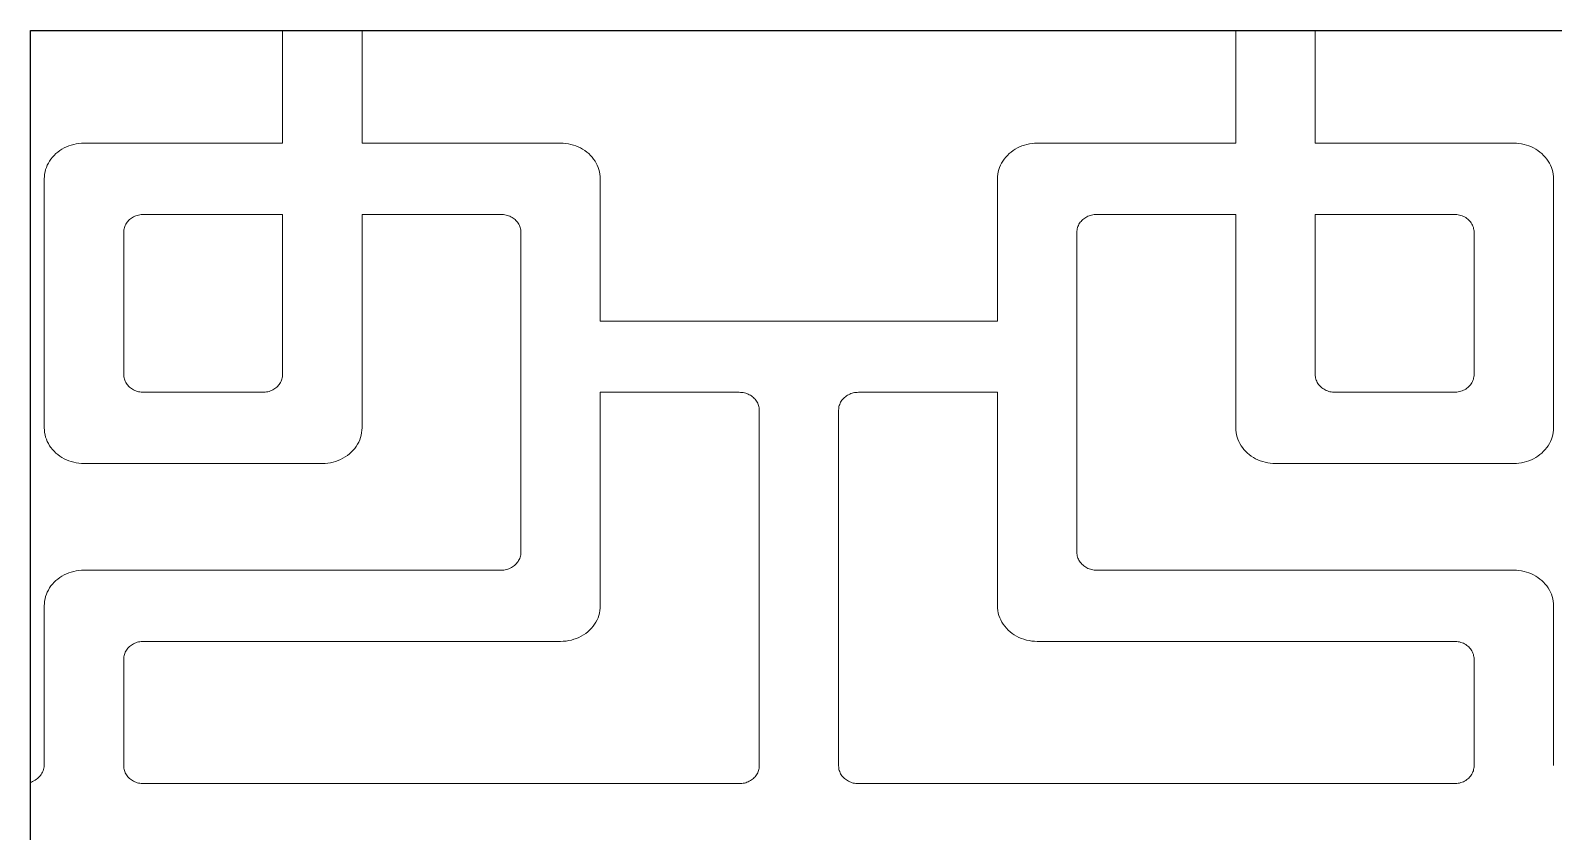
# Model space of a CAD drawing. Extents: x 1188826 to 1909461, y 608442 to 1651179.
# Drawn here: x 1690391.4 to 1690882.1, y 1034705.4 to 1034963.4 of the extents above; entities that cross this region are included whole.
import ezdxf

# ---------------------------------------------------------------- set-up
doc = ezdxf.new("R2010")
doc.units = 0
doc.header["$LTSCALE"] = 1000
doc.header["$MEASUREMENT"] = 0
doc.layers.add('煤化工粉煤灰', color=7, linetype='Continuous', lineweight=0)
doc.layers.add('立面线', color=40, linetype='Continuous')

msp = doc.modelspace()

# ---------------------------------------------------------------- linework, layer by layer
at = {"layer": '煤化工粉煤灰', "color": 34}
for p, q in [((1690472.66, 1034927.1), (1690472.66, 1034963.44)), ((1690498.25, 1034927.1), (1690498.25, 1034963.44)), ((1690779.74, 1034927.1), (1690779.74, 1034963.44)), ((1690805.34, 1034927.1), (1690805.34, 1034963.44)), ((1690399.06, 1034923.2), (1690398.53, 1034922.62)), ((1690399.63, 1034923.75), (1690399.06, 1034923.2)), ((1690400.24, 1034924.26), (1690399.63, 1034923.75)), ((1690400.89, 1034924.74), (1690400.24, 1034924.26)), ((1690401.57, 1034925.17), (1690400.89, 1034924.74)), ((1690402.28, 1034925.57), (1690401.57, 1034925.17)), ((1690403.02, 1034925.92), (1690402.28, 1034925.57)), ((1690403.78, 1034926.23), (1690403.02, 1034925.92)), ((1690404.57, 1034926.5), (1690403.78, 1034926.23)), ((1690405.37, 1034926.71), (1690404.57, 1034926.5)), ((1690406.18, 1034926.88), (1690405.37, 1034926.71)), ((1690407.01, 1034927.01), (1690406.18, 1034926.88)), ((1690407.84, 1034927.08), (1690407.01, 1034927.01)), ((1690408.68, 1034927.1), (1690407.84, 1034927.08)), ((1690472.66, 1034927.1), (1690408.68, 1034927.1)), ((1690562.22, 1034927.1), (1690498.25, 1034927.1)), ((1690563.06, 1034927.08), (1690562.22, 1034927.1)), ((1690563.89, 1034927.01), (1690563.06, 1034927.08)), ((1690564.72, 1034926.88), (1690563.89, 1034927.01)), ((1690565.54, 1034926.71), (1690564.72, 1034926.88)), ((1690566.34, 1034926.5), (1690565.54, 1034926.71)), ((1690567.12, 1034926.23), (1690566.34, 1034926.5)), ((1690567.88, 1034925.92), (1690567.12, 1034926.23)), ((1690568.62, 1034925.57), (1690567.88, 1034925.92)), ((1690569.33, 1034925.17), (1690568.62, 1034925.57)), ((1690570.01, 1034924.74), (1690569.33, 1034925.17)), ((1690570.66, 1034924.26), (1690570.01, 1034924.74)), ((1690571.27, 1034923.75), (1690570.66, 1034924.26)), ((1690571.84, 1034923.2), (1690571.27, 1034923.75)), ((1690572.38, 1034922.62), (1690571.84, 1034923.2)), ((1690706.15, 1034923.2), (1690705.62, 1034922.62)), ((1690706.72, 1034923.75), (1690706.15, 1034923.2)), ((1690707.33, 1034924.26), (1690706.72, 1034923.75)), ((1690707.98, 1034924.74), (1690707.33, 1034924.26)), ((1690708.66, 1034925.17), (1690707.98, 1034924.74)), ((1690709.37, 1034925.57), (1690708.66, 1034925.17)), ((1690710.11, 1034925.92), (1690709.37, 1034925.57)), ((1690710.87, 1034926.23), (1690710.11, 1034925.92)), ((1690711.66, 1034926.5), (1690710.87, 1034926.23)), ((1690712.46, 1034926.71), (1690711.66, 1034926.5)), ((1690713.27, 1034926.88), (1690712.46, 1034926.71)), ((1690714.1, 1034927.01), (1690713.27, 1034926.88)), ((1690714.93, 1034927.08), (1690714.1, 1034927.01)), ((1690715.77, 1034927.1), (1690714.93, 1034927.08)), ((1690779.74, 1034927.1), (1690715.77, 1034927.1)), ((1690869.31, 1034927.1), (1690805.34, 1034927.1)), ((1690870.15, 1034927.08), (1690869.31, 1034927.1)), ((1690870.98, 1034927.01), (1690870.15, 1034927.08)), ((1690871.81, 1034926.88), (1690870.98, 1034927.01)), ((1690872.62, 1034926.71), (1690871.81, 1034926.88)), ((1690873.43, 1034926.5), (1690872.62, 1034926.71)), ((1690874.21, 1034926.23), (1690873.43, 1034926.5)), ((1690874.97, 1034925.92), (1690874.21, 1034926.23)), ((1690875.71, 1034925.57), (1690874.97, 1034925.92)), ((1690876.42, 1034925.17), (1690875.71, 1034925.57)), ((1690877.1, 1034924.74), (1690876.42, 1034925.17)), ((1690877.75, 1034924.26), (1690877.1, 1034924.74)), ((1690878.36, 1034923.75), (1690877.75, 1034924.26)), ((1690878.93, 1034923.2), (1690878.36, 1034923.75)), ((1690879.46, 1034922.62), (1690878.93, 1034923.2)), ((1690396.13, 1034917.88), (1690395.99, 1034917.14)), ((1690396.32, 1034918.61), (1690396.13, 1034917.88)), ((1690396.56, 1034919.33), (1690396.32, 1034918.61)), ((1690396.86, 1034920.03), (1690396.56, 1034919.33)), ((1690397.2, 1034920.71), (1690396.86, 1034920.03)), ((1690397.6, 1034921.37), (1690397.2, 1034920.71)), ((1690398.04, 1034922.01), (1690397.6, 1034921.37)), ((1690398.53, 1034922.62), (1690398.04, 1034922.01)), ((1690572.86, 1034922.01), (1690572.38, 1034922.62)), ((1690573.31, 1034921.37), (1690572.86, 1034922.01)), ((1690573.7, 1034920.71), (1690573.31, 1034921.37)), ((1690574.05, 1034920.03), (1690573.7, 1034920.71)), ((1690574.34, 1034919.33), (1690574.05, 1034920.03)), ((1690574.58, 1034918.61), (1690574.34, 1034919.33)), ((1690574.77, 1034917.88), (1690574.58, 1034918.61)), ((1690574.91, 1034917.14), (1690574.77, 1034917.88)), ((1690703.22, 1034917.88), (1690703.08, 1034917.14)), ((1690703.41, 1034918.61), (1690703.22, 1034917.88)), ((1690703.65, 1034919.33), (1690703.41, 1034918.61)), ((1690703.95, 1034920.03), (1690703.65, 1034919.33)), ((1690704.29, 1034920.71), (1690703.95, 1034920.03)), ((1690704.69, 1034921.37), (1690704.29, 1034920.71)), ((1690705.13, 1034922.01), (1690704.69, 1034921.37)), ((1690705.62, 1034922.62), (1690705.13, 1034922.01)), ((1690879.95, 1034922.01), (1690879.46, 1034922.62)), ((1690880.39, 1034921.37), (1690879.95, 1034922.01)), ((1690880.79, 1034920.71), (1690880.39, 1034921.37)), ((1690881.13, 1034920.03), (1690880.79, 1034920.71)), ((1690881.43, 1034919.33), (1690881.13, 1034920.03)), ((1690881.67, 1034918.61), (1690881.43, 1034919.33)), ((1690881.86, 1034917.88), (1690881.67, 1034918.61)), ((1690882, 1034917.14), (1690881.86, 1034917.88)), ((1690395.91, 1034916.39), (1690395.88, 1034915.64)), ((1690395.88, 1034915.64), (1690395.88, 1034835.4)), ((1690395.99, 1034917.14), (1690395.91, 1034916.39)), ((1690574.99, 1034916.39), (1690574.91, 1034917.14)), ((1690575.02, 1034915.64), (1690574.99, 1034916.39)), ((1690575.02, 1034869.79), (1690575.02, 1034915.64)), ((1690703, 1034916.39), (1690702.97, 1034915.64)), ((1690702.97, 1034915.64), (1690702.97, 1034869.79)), ((1690703.08, 1034917.14), (1690703, 1034916.39)), ((1690882.08, 1034916.39), (1690882, 1034917.14)), ((1690882.11, 1034915.64), (1690882.08, 1034916.39)), ((1690882.11, 1034835.4), (1690882.11, 1034915.64)), ((1690424.32, 1034903.21), (1690423.98, 1034902.99)), ((1690424.67, 1034903.41), (1690424.32, 1034903.21)), ((1690425.04, 1034903.59), (1690424.67, 1034903.41)), ((1690425.42, 1034903.74), (1690425.04, 1034903.59)), ((1690425.82, 1034903.87), (1690425.42, 1034903.74)), ((1690426.22, 1034903.98), (1690425.82, 1034903.87)), ((1690426.62, 1034904.07), (1690426.22, 1034903.98)), ((1690427.04, 1034904.13), (1690426.62, 1034904.07)), ((1690427.45, 1034904.17), (1690427.04, 1034904.13)), ((1690427.87, 1034904.18), (1690427.45, 1034904.17)), ((1690472.66, 1034904.18), (1690427.87, 1034904.18)), ((1690472.66, 1034852.6), (1690472.66, 1034904.18)), ((1690498.25, 1034904.18), (1690543.03, 1034904.18)), ((1690498.25, 1034835.4), (1690498.25, 1034904.18)), ((1690543.03, 1034904.18), (1690543.45, 1034904.17)), ((1690543.45, 1034904.17), (1690543.87, 1034904.13)), ((1690543.87, 1034904.13), (1690544.28, 1034904.07)), ((1690544.28, 1034904.07), (1690544.69, 1034903.98)), ((1690544.69, 1034903.98), (1690545.09, 1034903.87)), ((1690545.09, 1034903.87), (1690545.48, 1034903.74)), ((1690545.48, 1034903.74), (1690545.86, 1034903.59)), ((1690545.86, 1034903.59), (1690546.23, 1034903.41)), ((1690546.23, 1034903.41), (1690546.59, 1034903.21)), ((1690546.59, 1034903.21), (1690546.93, 1034902.99)), ((1690731.07, 1034902.99), (1690731.41, 1034903.21)), ((1690731.41, 1034903.21), (1690731.76, 1034903.41)), ((1690731.76, 1034903.41), (1690732.13, 1034903.59)), ((1690732.13, 1034903.59), (1690732.51, 1034903.74)), ((1690732.51, 1034903.74), (1690732.9, 1034903.87)), ((1690732.9, 1034903.87), (1690733.31, 1034903.98)), ((1690733.31, 1034903.98), (1690733.71, 1034904.07)), ((1690733.71, 1034904.07), (1690734.13, 1034904.13)), ((1690734.13, 1034904.13), (1690734.54, 1034904.17)), ((1690734.54, 1034904.17), (1690734.96, 1034904.18)), ((1690734.96, 1034904.18), (1690779.74, 1034904.18)), ((1690779.74, 1034904.18), (1690779.74, 1034835.4)), ((1690805.34, 1034904.18), (1690850.12, 1034904.18)), ((1690805.34, 1034852.6), (1690805.34, 1034904.18)), ((1690850.12, 1034904.18), (1690850.56, 1034904.17)), ((1690850.56, 1034904.17), (1690850.99, 1034904.13)), ((1690850.99, 1034904.13), (1690851.42, 1034904.06)), ((1690851.42, 1034904.06), (1690851.85, 1034903.97)), ((1690851.85, 1034903.97), (1690852.26, 1034903.85)), ((1690852.26, 1034903.85), (1690852.67, 1034903.7)), ((1690852.67, 1034903.7), (1690853.06, 1034903.54)), ((1690853.06, 1034903.54), (1690853.44, 1034903.34)), ((1690853.44, 1034903.34), (1690853.81, 1034903.13)), ((1690853.81, 1034903.13), (1690854.16, 1034902.89)), ((1690421.49, 1034898.82), (1690421.48, 1034898.45)), ((1690421.48, 1034898.45), (1690421.48, 1034852.6)), ((1690421.53, 1034899.2), (1690421.49, 1034898.82)), ((1690421.6, 1034899.57), (1690421.53, 1034899.2)), ((1690421.69, 1034899.93), (1690421.6, 1034899.57)), ((1690421.81, 1034900.29), (1690421.69, 1034899.93)), ((1690421.96, 1034900.64), (1690421.81, 1034900.29)), ((1690422.14, 1034900.98), (1690421.96, 1034900.64)), ((1690422.33, 1034901.31), (1690422.14, 1034900.98)), ((1690422.55, 1034901.63), (1690422.33, 1034901.31)), ((1690422.8, 1034901.94), (1690422.55, 1034901.63)), ((1690423.06, 1034902.23), (1690422.8, 1034901.94)), ((1690423.35, 1034902.5), (1690423.06, 1034902.23)), ((1690423.65, 1034902.76), (1690423.35, 1034902.5)), ((1690423.98, 1034902.99), (1690423.65, 1034902.76)), ((1690546.93, 1034902.99), (1690547.25, 1034902.76)), ((1690547.25, 1034902.76), (1690547.56, 1034902.5)), ((1690547.56, 1034902.5), (1690547.84, 1034902.23)), ((1690547.84, 1034902.23), (1690548.11, 1034901.94)), ((1690548.11, 1034901.94), (1690548.35, 1034901.63)), ((1690548.35, 1034901.63), (1690548.57, 1034901.31)), ((1690548.57, 1034901.31), (1690548.77, 1034900.98)), ((1690548.77, 1034900.98), (1690548.94, 1034900.64)), ((1690548.94, 1034900.64), (1690549.09, 1034900.29)), ((1690549.09, 1034900.29), (1690549.21, 1034899.93)), ((1690549.21, 1034899.93), (1690549.31, 1034899.57)), ((1690549.31, 1034899.57), (1690549.37, 1034899.2)), ((1690549.37, 1034899.2), (1690549.42, 1034898.82)), ((1690549.42, 1034898.82), (1690549.43, 1034898.45)), ((1690549.43, 1034898.45), (1690549.43, 1034795.29)), ((1690728.56, 1034898.45), (1690728.58, 1034898.82)), ((1690728.56, 1034795.29), (1690728.56, 1034898.45)), ((1690728.58, 1034898.82), (1690728.62, 1034899.2)), ((1690728.62, 1034899.2), (1690728.69, 1034899.57)), ((1690728.69, 1034899.57), (1690728.78, 1034899.93)), ((1690728.78, 1034899.93), (1690728.9, 1034900.29)), ((1690728.9, 1034900.29), (1690729.05, 1034900.64)), ((1690729.05, 1034900.64), (1690729.22, 1034900.98)), ((1690729.22, 1034900.98), (1690729.42, 1034901.31)), ((1690729.42, 1034901.31), (1690729.64, 1034901.63)), ((1690729.64, 1034901.63), (1690729.89, 1034901.94)), ((1690729.89, 1034901.94), (1690730.15, 1034902.23)), ((1690730.15, 1034902.23), (1690730.44, 1034902.5)), ((1690730.44, 1034902.5), (1690730.74, 1034902.76)), ((1690730.74, 1034902.76), (1690731.07, 1034902.99)), ((1690854.16, 1034902.89), (1690854.49, 1034902.64)), ((1690854.49, 1034902.64), (1690854.8, 1034902.36)), ((1690854.8, 1034902.36), (1690855.08, 1034902.06)), ((1690855.08, 1034902.06), (1690855.35, 1034901.75)), ((1690855.35, 1034901.75), (1690855.59, 1034901.43)), ((1690855.59, 1034901.43), (1690855.8, 1034901.08)), ((1690855.8, 1034901.08), (1690855.99, 1034900.73)), ((1690855.99, 1034900.73), (1690856.15, 1034900.37)), ((1690856.15, 1034900.37), (1690856.28, 1034899.99)), ((1690856.28, 1034899.99), (1690856.38, 1034899.61)), ((1690856.38, 1034899.61), (1690856.46, 1034899.23)), ((1690856.46, 1034899.23), (1690856.5, 1034898.84)), ((1690856.5, 1034898.84), (1690856.52, 1034898.45)), ((1690856.52, 1034898.45), (1690856.52, 1034852.6)), ((1690575.02, 1034869.79), (1690702.97, 1034869.79)), ((1690421.48, 1034852.6), (1690421.49, 1034852.22)), ((1690421.49, 1034852.22), (1690421.53, 1034851.85)), ((1690421.53, 1034851.85), (1690421.6, 1034851.48)), ((1690421.6, 1034851.48), (1690421.69, 1034851.11)), ((1690421.69, 1034851.11), (1690421.81, 1034850.76)), ((1690421.81, 1034850.76), (1690421.96, 1034850.4)), ((1690421.96, 1034850.4), (1690422.14, 1034850.06)), ((1690422.14, 1034850.06), (1690422.33, 1034849.73)), ((1690422.33, 1034849.73), (1690422.55, 1034849.41)), ((1690422.55, 1034849.41), (1690422.8, 1034849.11)), ((1690471.33, 1034849.11), (1690471.58, 1034849.41)), ((1690471.58, 1034849.41), (1690471.8, 1034849.73)), ((1690471.8, 1034849.73), (1690472, 1034850.06)), ((1690472, 1034850.06), (1690472.17, 1034850.4)), ((1690472.17, 1034850.4), (1690472.32, 1034850.76)), ((1690472.32, 1034850.76), (1690472.44, 1034851.11)), ((1690472.44, 1034851.11), (1690472.53, 1034851.48)), ((1690472.53, 1034851.48), (1690472.6, 1034851.85)), ((1690472.6, 1034851.85), (1690472.64, 1034852.22)), ((1690472.64, 1034852.22), (1690472.66, 1034852.6)), ((1690805.35, 1034852.22), (1690805.34, 1034852.6)), ((1690805.39, 1034851.85), (1690805.35, 1034852.22)), ((1690805.46, 1034851.48), (1690805.39, 1034851.85)), ((1690805.55, 1034851.11), (1690805.46, 1034851.48)), ((1690805.68, 1034850.76), (1690805.55, 1034851.11)), ((1690805.82, 1034850.4), (1690805.68, 1034850.76)), ((1690806, 1034850.06), (1690805.82, 1034850.4)), ((1690806.19, 1034849.73), (1690806, 1034850.06)), ((1690806.41, 1034849.41), (1690806.19, 1034849.73)), ((1690806.66, 1034849.11), (1690806.41, 1034849.41)), ((1690855.35, 1034849.29), (1690855.08, 1034848.98)), ((1690855.59, 1034849.62), (1690855.35, 1034849.29)), ((1690855.8, 1034849.96), (1690855.59, 1034849.62)), ((1690855.99, 1034850.31), (1690855.8, 1034849.96)), ((1690856.15, 1034850.68), (1690855.99, 1034850.31)), ((1690856.28, 1034851.05), (1690856.15, 1034850.68)), ((1690856.38, 1034851.43), (1690856.28, 1034851.05)), ((1690856.46, 1034851.82), (1690856.38, 1034851.43)), ((1690856.5, 1034852.21), (1690856.46, 1034851.82)), ((1690856.52, 1034852.6), (1690856.5, 1034852.21)), ((1690422.8, 1034849.11), (1690423.06, 1034848.82)), ((1690423.06, 1034848.82), (1690423.35, 1034848.55)), ((1690423.35, 1034848.55), (1690423.65, 1034848.29)), ((1690423.65, 1034848.29), (1690423.98, 1034848.05)), ((1690423.98, 1034848.05), (1690424.32, 1034847.83)), ((1690424.32, 1034847.83), (1690424.67, 1034847.63)), ((1690424.67, 1034847.63), (1690425.04, 1034847.46)), ((1690425.04, 1034847.46), (1690425.42, 1034847.3)), ((1690425.42, 1034847.3), (1690425.82, 1034847.17)), ((1690425.82, 1034847.17), (1690426.22, 1034847.06)), ((1690426.22, 1034847.06), (1690426.62, 1034846.98)), ((1690426.62, 1034846.98), (1690427.04, 1034846.92)), ((1690427.04, 1034846.92), (1690427.45, 1034846.88)), ((1690427.45, 1034846.88), (1690427.87, 1034846.87)), ((1690427.87, 1034846.87), (1690466.26, 1034846.87)), ((1690466.26, 1034846.87), (1690466.68, 1034846.88)), ((1690466.68, 1034846.88), (1690467.09, 1034846.92)), ((1690467.09, 1034846.92), (1690467.51, 1034846.98)), ((1690467.51, 1034846.98), (1690467.91, 1034847.06)), ((1690467.91, 1034847.06), (1690468.32, 1034847.17)), ((1690468.32, 1034847.17), (1690468.71, 1034847.3)), ((1690468.71, 1034847.3), (1690469.09, 1034847.46)), ((1690469.09, 1034847.46), (1690469.46, 1034847.63)), ((1690469.46, 1034847.63), (1690469.81, 1034847.83)), ((1690469.81, 1034847.83), (1690470.15, 1034848.05)), ((1690470.15, 1034848.05), (1690470.48, 1034848.29)), ((1690470.48, 1034848.29), (1690470.78, 1034848.55)), ((1690470.78, 1034848.55), (1690471.07, 1034848.82)), ((1690471.07, 1034848.82), (1690471.33, 1034849.11)), ((1690575.02, 1034846.87), (1690619.8, 1034846.87)), ((1690575.02, 1034778.09), (1690575.02, 1034846.87)), ((1690619.8, 1034846.87), (1690620.22, 1034846.85)), ((1690620.22, 1034846.85), (1690620.64, 1034846.82)), ((1690620.64, 1034846.82), (1690621.05, 1034846.76)), ((1690621.05, 1034846.76), (1690621.46, 1034846.67)), ((1690621.46, 1034846.67), (1690621.86, 1034846.56)), ((1690621.86, 1034846.56), (1690622.25, 1034846.43)), ((1690622.25, 1034846.43), (1690622.63, 1034846.28)), ((1690622.63, 1034846.28), (1690623, 1034846.1)), ((1690623, 1034846.1), (1690623.36, 1034845.9)), ((1690623.36, 1034845.9), (1690623.7, 1034845.68)), ((1690623.7, 1034845.68), (1690624.02, 1034845.44)), ((1690624.02, 1034845.44), (1690624.33, 1034845.19)), ((1690624.33, 1034845.19), (1690624.61, 1034844.91)), ((1690624.61, 1034844.91), (1690624.88, 1034844.62)), ((1690624.88, 1034844.62), (1690625.12, 1034844.32)), ((1690625.12, 1034844.32), (1690625.34, 1034844)), ((1690652.65, 1034844), (1690652.87, 1034844.32)), ((1690652.87, 1034844.32), (1690653.11, 1034844.62)), ((1690653.11, 1034844.62), (1690653.38, 1034844.91)), ((1690653.38, 1034844.91), (1690653.67, 1034845.19)), ((1690653.67, 1034845.19), (1690653.97, 1034845.44)), ((1690653.97, 1034845.44), (1690654.29, 1034845.68)), ((1690654.29, 1034845.68), (1690654.63, 1034845.9)), ((1690654.63, 1034845.9), (1690654.99, 1034846.1)), ((1690654.99, 1034846.1), (1690655.36, 1034846.28)), ((1690655.36, 1034846.28), (1690655.74, 1034846.43)), ((1690655.74, 1034846.43), (1690656.13, 1034846.56)), ((1690656.13, 1034846.56), (1690656.53, 1034846.67)), ((1690656.53, 1034846.67), (1690656.94, 1034846.76)), ((1690656.94, 1034846.76), (1690657.35, 1034846.82)), ((1690657.35, 1034846.82), (1690657.77, 1034846.85)), ((1690657.77, 1034846.85), (1690658.19, 1034846.87)), ((1690658.19, 1034846.87), (1690702.97, 1034846.87)), ((1690702.97, 1034846.87), (1690702.97, 1034778.09)), ((1690806.92, 1034848.82), (1690806.66, 1034849.11)), ((1690807.21, 1034848.55), (1690806.92, 1034848.82)), ((1690807.52, 1034848.29), (1690807.21, 1034848.55)), ((1690807.84, 1034848.05), (1690807.52, 1034848.29)), ((1690808.18, 1034847.83), (1690807.84, 1034848.05)), ((1690808.53, 1034847.63), (1690808.18, 1034847.83)), ((1690808.9, 1034847.46), (1690808.53, 1034847.63)), ((1690809.29, 1034847.3), (1690808.9, 1034847.46)), ((1690809.68, 1034847.17), (1690809.29, 1034847.3)), ((1690810.08, 1034847.06), (1690809.68, 1034847.17)), ((1690810.49, 1034846.98), (1690810.08, 1034847.06)), ((1690810.9, 1034846.92), (1690810.49, 1034846.98)), ((1690811.31, 1034846.88), (1690810.9, 1034846.92)), ((1690811.73, 1034846.87), (1690811.31, 1034846.88)), ((1690850.12, 1034846.87), (1690811.73, 1034846.87)), ((1690850.56, 1034846.88), (1690850.12, 1034846.87)), ((1690850.99, 1034846.92), (1690850.56, 1034846.88)), ((1690851.42, 1034846.99), (1690850.99, 1034846.92)), ((1690851.85, 1034847.08), (1690851.42, 1034846.99)), ((1690852.26, 1034847.2), (1690851.85, 1034847.08)), ((1690852.67, 1034847.34), (1690852.26, 1034847.2)), ((1690853.06, 1034847.51), (1690852.67, 1034847.34)), ((1690853.44, 1034847.7), (1690853.06, 1034847.51)), ((1690853.81, 1034847.92), (1690853.44, 1034847.7)), ((1690854.16, 1034848.15), (1690853.81, 1034847.92)), ((1690854.49, 1034848.41), (1690854.16, 1034848.15)), ((1690854.8, 1034848.69), (1690854.49, 1034848.41)), ((1690855.08, 1034848.98), (1690854.8, 1034848.69)), ((1690625.34, 1034844), (1690625.54, 1034843.67)), ((1690625.54, 1034843.67), (1690625.71, 1034843.33)), ((1690625.71, 1034843.33), (1690625.86, 1034842.98)), ((1690625.86, 1034842.98), (1690625.98, 1034842.62)), ((1690625.98, 1034842.62), (1690626.08, 1034842.25)), ((1690626.08, 1034842.25), (1690626.15, 1034841.88)), ((1690626.15, 1034841.88), (1690626.19, 1034841.51)), ((1690626.19, 1034841.51), (1690626.2, 1034841.14)), ((1690626.2, 1034841.14), (1690626.2, 1034726.51)), ((1690651.79, 1034841.14), (1690651.81, 1034841.51)), ((1690651.79, 1034726.51), (1690651.79, 1034841.14)), ((1690651.81, 1034841.51), (1690651.85, 1034841.88)), ((1690651.85, 1034841.88), (1690651.91, 1034842.25)), ((1690651.91, 1034842.25), (1690652.01, 1034842.62)), ((1690652.01, 1034842.62), (1690652.13, 1034842.98)), ((1690652.13, 1034842.98), (1690652.28, 1034843.33)), ((1690652.28, 1034843.33), (1690652.45, 1034843.67)), ((1690652.45, 1034843.67), (1690652.65, 1034844)), ((1690395.88, 1034835.4), (1690395.91, 1034834.65)), ((1690395.91, 1034834.65), (1690395.99, 1034833.91)), ((1690498.13, 1034833.84), (1690498.22, 1034834.62)), ((1690498.22, 1034834.62), (1690498.25, 1034835.4)), ((1690779.74, 1034835.4), (1690779.77, 1034834.65)), ((1690779.77, 1034834.65), (1690779.85, 1034833.91)), ((1690882, 1034833.91), (1690882.08, 1034834.65)), ((1690882.08, 1034834.65), (1690882.11, 1034835.4)), ((1690395.99, 1034833.91), (1690396.13, 1034833.17)), ((1690396.13, 1034833.17), (1690396.32, 1034832.44)), ((1690396.32, 1034832.44), (1690396.56, 1034831.72)), ((1690396.56, 1034831.72), (1690396.86, 1034831.02)), ((1690396.86, 1034831.02), (1690397.2, 1034830.33)), ((1690397.2, 1034830.33), (1690397.6, 1034829.67)), ((1690397.6, 1034829.67), (1690398.04, 1034829.04)), ((1690496.38, 1034829.45), (1690496.81, 1034830.13)), ((1690496.81, 1034830.13), (1690497.19, 1034830.84)), ((1690497.19, 1034830.84), (1690497.51, 1034831.57)), ((1690497.51, 1034831.57), (1690497.77, 1034832.31)), ((1690497.77, 1034832.31), (1690497.98, 1034833.07)), ((1690497.98, 1034833.07), (1690498.13, 1034833.84)), ((1690779.85, 1034833.91), (1690779.99, 1034833.17)), ((1690779.99, 1034833.17), (1690780.18, 1034832.44)), ((1690780.18, 1034832.44), (1690780.42, 1034831.72)), ((1690780.42, 1034831.72), (1690780.72, 1034831.02)), ((1690780.72, 1034831.02), (1690781.06, 1034830.33)), ((1690781.06, 1034830.33), (1690781.46, 1034829.67)), ((1690781.46, 1034829.67), (1690781.9, 1034829.04)), ((1690879.95, 1034829.04), (1690880.39, 1034829.67)), ((1690880.39, 1034829.67), (1690880.79, 1034830.33)), ((1690880.79, 1034830.33), (1690881.13, 1034831.02)), ((1690881.13, 1034831.02), (1690881.43, 1034831.72)), ((1690881.43, 1034831.72), (1690881.67, 1034832.44)), ((1690881.67, 1034832.44), (1690881.86, 1034833.17)), ((1690881.86, 1034833.17), (1690882, 1034833.91)), ((1690398.04, 1034829.04), (1690398.53, 1034828.43)), ((1690398.53, 1034828.43), (1690399.06, 1034827.85)), ((1690399.06, 1034827.85), (1690399.63, 1034827.3)), ((1690399.63, 1034827.3), (1690400.24, 1034826.79)), ((1690400.24, 1034826.79), (1690400.89, 1034826.31)), ((1690400.89, 1034826.31), (1690401.57, 1034825.87)), ((1690401.57, 1034825.87), (1690402.28, 1034825.48)), ((1690402.28, 1034825.48), (1690403.02, 1034825.12)), ((1690403.02, 1034825.12), (1690403.78, 1034824.81)), ((1690403.78, 1034824.81), (1690404.57, 1034824.55)), ((1690488.9, 1034824.37), (1690489.74, 1034824.6)), ((1690489.74, 1034824.6), (1690490.55, 1034824.89)), ((1690490.55, 1034824.89), (1690491.34, 1034825.23)), ((1690491.34, 1034825.23), (1690492.1, 1034825.61)), ((1690492.1, 1034825.61), (1690492.83, 1034826.04)), ((1690492.83, 1034826.04), (1690493.53, 1034826.51)), ((1690493.53, 1034826.51), (1690494.19, 1034827.03)), ((1690494.19, 1034827.03), (1690494.8, 1034827.58)), ((1690494.8, 1034827.58), (1690495.38, 1034828.17)), ((1690495.38, 1034828.17), (1690495.91, 1034828.79)), ((1690495.91, 1034828.79), (1690496.38, 1034829.45)), ((1690781.9, 1034829.04), (1690782.39, 1034828.43)), ((1690782.39, 1034828.43), (1690782.92, 1034827.85)), ((1690782.92, 1034827.85), (1690783.49, 1034827.3)), ((1690783.49, 1034827.3), (1690784.1, 1034826.79)), ((1690784.1, 1034826.79), (1690784.75, 1034826.31)), ((1690784.75, 1034826.31), (1690785.43, 1034825.87)), ((1690785.43, 1034825.87), (1690786.14, 1034825.48)), ((1690786.14, 1034825.48), (1690786.88, 1034825.12)), ((1690786.88, 1034825.12), (1690787.64, 1034824.81)), ((1690787.64, 1034824.81), (1690788.43, 1034824.55)), ((1690873.43, 1034824.55), (1690874.21, 1034824.81)), ((1690874.21, 1034824.81), (1690874.97, 1034825.12)), ((1690874.97, 1034825.12), (1690875.71, 1034825.48)), ((1690875.71, 1034825.48), (1690876.42, 1034825.87)), ((1690876.42, 1034825.87), (1690877.1, 1034826.31)), ((1690877.1, 1034826.31), (1690877.75, 1034826.79)), ((1690877.75, 1034826.79), (1690878.36, 1034827.3)), ((1690878.36, 1034827.3), (1690878.93, 1034827.85)), ((1690878.93, 1034827.85), (1690879.46, 1034828.43)), ((1690879.46, 1034828.43), (1690879.95, 1034829.04)), ((1690404.57, 1034824.55), (1690405.37, 1034824.33)), ((1690405.37, 1034824.33), (1690406.18, 1034824.16)), ((1690406.18, 1034824.16), (1690407.01, 1034824.04)), ((1690407.01, 1034824.04), (1690407.84, 1034823.97)), ((1690407.84, 1034823.97), (1690408.68, 1034823.94)), ((1690408.68, 1034823.94), (1690485.45, 1034823.94)), ((1690485.45, 1034823.94), (1690486.33, 1034823.97)), ((1690486.33, 1034823.97), (1690487.19, 1034824.05)), ((1690487.19, 1034824.05), (1690488.06, 1034824.18)), ((1690488.06, 1034824.18), (1690488.9, 1034824.37)), ((1690788.43, 1034824.55), (1690789.23, 1034824.33)), ((1690789.23, 1034824.33), (1690790.04, 1034824.16)), ((1690790.04, 1034824.16), (1690790.87, 1034824.04)), ((1690790.87, 1034824.04), (1690791.7, 1034823.97)), ((1690791.7, 1034823.97), (1690792.54, 1034823.94)), ((1690792.54, 1034823.94), (1690869.31, 1034823.94)), ((1690869.31, 1034823.94), (1690870.15, 1034823.97)), ((1690870.15, 1034823.97), (1690870.98, 1034824.04)), ((1690870.98, 1034824.04), (1690871.81, 1034824.16)), ((1690871.81, 1034824.16), (1690872.62, 1034824.33)), ((1690872.62, 1034824.33), (1690873.43, 1034824.55)), ((1690549.43, 1034795.29), (1690549.41, 1034794.89)), ((1690728.58, 1034794.91), (1690728.56, 1034795.29)), ((1690546.36, 1034790.39), (1690545.97, 1034790.2)), ((1690546.72, 1034790.6), (1690546.36, 1034790.39)), ((1690547.07, 1034790.84), (1690546.72, 1034790.6)), ((1690547.4, 1034791.1), (1690547.07, 1034790.84)), ((1690547.71, 1034791.37), (1690547.4, 1034791.1)), ((1690547.99, 1034791.67), (1690547.71, 1034791.37)), ((1690548.26, 1034791.98), (1690547.99, 1034791.67)), ((1690548.5, 1034792.31), (1690548.26, 1034791.98)), ((1690548.71, 1034792.65), (1690548.5, 1034792.31)), ((1690548.9, 1034793), (1690548.71, 1034792.65)), ((1690549.06, 1034793.37), (1690548.9, 1034793)), ((1690549.19, 1034793.74), (1690549.06, 1034793.37)), ((1690549.3, 1034794.12), (1690549.19, 1034793.74)), ((1690549.37, 1034794.51), (1690549.3, 1034794.12)), ((1690549.41, 1034794.89), (1690549.37, 1034794.51)), ((1690728.62, 1034794.54), (1690728.58, 1034794.91)), ((1690728.69, 1034794.17), (1690728.62, 1034794.54)), ((1690728.78, 1034793.8), (1690728.69, 1034794.17)), ((1690728.9, 1034793.44), (1690728.78, 1034793.8)), ((1690729.05, 1034793.09), (1690728.9, 1034793.44)), ((1690729.22, 1034792.75), (1690729.05, 1034793.09)), ((1690729.42, 1034792.42), (1690729.22, 1034792.75)), ((1690729.64, 1034792.1), (1690729.42, 1034792.42)), ((1690729.89, 1034791.8), (1690729.64, 1034792.1)), ((1690730.15, 1034791.51), (1690729.89, 1034791.8)), ((1690730.44, 1034791.23), (1690730.15, 1034791.51)), ((1690730.74, 1034790.98), (1690730.44, 1034791.23)), ((1690731.07, 1034790.74), (1690730.74, 1034790.98)), ((1690731.41, 1034790.52), (1690731.07, 1034790.74)), ((1690731.76, 1034790.32), (1690731.41, 1034790.52)), ((1690732.13, 1034790.15), (1690731.76, 1034790.32)), ((1690399.06, 1034785.65), (1690398.53, 1034785.07)), ((1690399.63, 1034786.2), (1690399.06, 1034785.65)), ((1690400.24, 1034786.71), (1690399.63, 1034786.2)), ((1690400.89, 1034787.19), (1690400.24, 1034786.71)), ((1690401.57, 1034787.62), (1690400.89, 1034787.19)), ((1690402.28, 1034788.02), (1690401.57, 1034787.62)), ((1690403.02, 1034788.37), (1690402.28, 1034788.02)), ((1690403.78, 1034788.68), (1690403.02, 1034788.37)), ((1690404.57, 1034788.95), (1690403.78, 1034788.68)), ((1690405.37, 1034789.16), (1690404.57, 1034788.95)), ((1690406.18, 1034789.33), (1690405.37, 1034789.16)), ((1690407.01, 1034789.46), (1690406.18, 1034789.33)), ((1690407.84, 1034789.53), (1690407.01, 1034789.46)), ((1690408.68, 1034789.55), (1690407.84, 1034789.53)), ((1690543.03, 1034789.55), (1690408.68, 1034789.55)), ((1690543.47, 1034789.57), (1690543.03, 1034789.55)), ((1690543.9, 1034789.61), (1690543.47, 1034789.57)), ((1690544.33, 1034789.67), (1690543.9, 1034789.61)), ((1690544.76, 1034789.77), (1690544.33, 1034789.67)), ((1690545.17, 1034789.89), (1690544.76, 1034789.77)), ((1690545.58, 1034790.03), (1690545.17, 1034789.89)), ((1690545.97, 1034790.2), (1690545.58, 1034790.03)), ((1690732.51, 1034789.99), (1690732.13, 1034790.15)), ((1690732.9, 1034789.86), (1690732.51, 1034789.99)), ((1690733.31, 1034789.75), (1690732.9, 1034789.86)), ((1690733.71, 1034789.66), (1690733.31, 1034789.75)), ((1690734.13, 1034789.6), (1690733.71, 1034789.66)), ((1690734.54, 1034789.57), (1690734.13, 1034789.6)), ((1690734.96, 1034789.55), (1690734.54, 1034789.57)), ((1690869.31, 1034789.55), (1690734.96, 1034789.55)), ((1690870.15, 1034789.53), (1690869.31, 1034789.55)), ((1690870.98, 1034789.46), (1690870.15, 1034789.53)), ((1690871.81, 1034789.33), (1690870.98, 1034789.46)), ((1690872.62, 1034789.16), (1690871.81, 1034789.33)), ((1690873.43, 1034788.95), (1690872.62, 1034789.16)), ((1690874.21, 1034788.68), (1690873.43, 1034788.95)), ((1690874.97, 1034788.37), (1690874.21, 1034788.68)), ((1690875.71, 1034788.02), (1690874.97, 1034788.37)), ((1690876.42, 1034787.62), (1690875.71, 1034788.02)), ((1690877.1, 1034787.19), (1690876.42, 1034787.62)), ((1690877.75, 1034786.71), (1690877.1, 1034787.19)), ((1690878.36, 1034786.2), (1690877.75, 1034786.71)), ((1690878.93, 1034785.65), (1690878.36, 1034786.2)), ((1690879.46, 1034785.07), (1690878.93, 1034785.65)), ((1690396.32, 1034781.06), (1690396.13, 1034780.33)), ((1690396.56, 1034781.78), (1690396.32, 1034781.06)), ((1690396.86, 1034782.48), (1690396.56, 1034781.78)), ((1690397.2, 1034783.16), (1690396.86, 1034782.48)), ((1690397.6, 1034783.82), (1690397.2, 1034783.16)), ((1690398.04, 1034784.46), (1690397.6, 1034783.82)), ((1690398.53, 1034785.07), (1690398.04, 1034784.46)), ((1690879.95, 1034784.46), (1690879.46, 1034785.07)), ((1690880.39, 1034783.82), (1690879.95, 1034784.46)), ((1690880.79, 1034783.16), (1690880.39, 1034783.82)), ((1690881.13, 1034782.48), (1690880.79, 1034783.16)), ((1690881.43, 1034781.78), (1690881.13, 1034782.48)), ((1690881.67, 1034781.06), (1690881.43, 1034781.78)), ((1690881.86, 1034780.33), (1690881.67, 1034781.06)), ((1690395.91, 1034778.84), (1690395.88, 1034778.09)), ((1690395.88, 1034778.09), (1690395.88, 1034727)), ((1690395.99, 1034779.59), (1690395.91, 1034778.84)), ((1690396.13, 1034780.33), (1690395.99, 1034779.59)), ((1690574.55, 1034775), (1690574.75, 1034775.76)), ((1690574.75, 1034775.76), (1690574.9, 1034776.53)), ((1690574.9, 1034776.53), (1690574.99, 1034777.31)), ((1690574.99, 1034777.31), (1690575.02, 1034778.09)), ((1690702.97, 1034778.09), (1690703, 1034777.31)), ((1690703, 1034777.31), (1690703.09, 1034776.53)), ((1690703.09, 1034776.53), (1690703.24, 1034775.76)), ((1690703.24, 1034775.76), (1690703.45, 1034775)), ((1690882, 1034779.59), (1690881.86, 1034780.33)), ((1690882.08, 1034778.84), (1690882, 1034779.59)), ((1690882.11, 1034778.09), (1690882.08, 1034778.84)), ((1690882.11, 1034727), (1690882.11, 1034778.09)), ((1690571.58, 1034770.27), (1690572.15, 1034770.86)), ((1690572.15, 1034770.86), (1690572.68, 1034771.48)), ((1690572.68, 1034771.48), (1690573.16, 1034772.14)), ((1690573.16, 1034772.14), (1690573.58, 1034772.82)), ((1690573.58, 1034772.82), (1690573.96, 1034773.53)), ((1690573.96, 1034773.53), (1690574.28, 1034774.25)), ((1690574.28, 1034774.25), (1690574.55, 1034775)), ((1690703.45, 1034775), (1690703.71, 1034774.25)), ((1690703.71, 1034774.25), (1690704.03, 1034773.53)), ((1690704.03, 1034773.53), (1690704.41, 1034772.82)), ((1690704.41, 1034772.82), (1690704.84, 1034772.14)), ((1690704.84, 1034772.14), (1690705.31, 1034771.48)), ((1690705.31, 1034771.48), (1690705.84, 1034770.86)), ((1690705.84, 1034770.86), (1690706.42, 1034770.27)), ((1690424.32, 1034765.66), (1690424.67, 1034765.86)), ((1690424.67, 1034765.86), (1690425.04, 1034766.04)), ((1690425.04, 1034766.04), (1690425.42, 1034766.19)), ((1690425.42, 1034766.19), (1690425.82, 1034766.33)), ((1690425.82, 1034766.33), (1690426.22, 1034766.43)), ((1690426.22, 1034766.43), (1690426.62, 1034766.52)), ((1690426.62, 1034766.52), (1690427.04, 1034766.58)), ((1690427.04, 1034766.58), (1690427.45, 1034766.62)), ((1690427.45, 1034766.62), (1690427.87, 1034766.63)), ((1690427.87, 1034766.63), (1690562.22, 1034766.63)), ((1690562.22, 1034766.63), (1690563.1, 1034766.66)), ((1690563.1, 1034766.66), (1690563.97, 1034766.74)), ((1690563.97, 1034766.74), (1690564.83, 1034766.87)), ((1690564.83, 1034766.87), (1690565.68, 1034767.05)), ((1690565.68, 1034767.05), (1690566.51, 1034767.29)), ((1690566.51, 1034767.29), (1690567.32, 1034767.58)), ((1690567.32, 1034767.58), (1690568.11, 1034767.91)), ((1690568.11, 1034767.91), (1690568.87, 1034768.3)), ((1690568.87, 1034768.3), (1690569.6, 1034768.73)), ((1690569.6, 1034768.73), (1690570.3, 1034769.2)), ((1690570.3, 1034769.2), (1690570.96, 1034769.71)), ((1690570.96, 1034769.71), (1690571.58, 1034770.27)), ((1690706.42, 1034770.27), (1690707.03, 1034769.71)), ((1690707.03, 1034769.71), (1690707.69, 1034769.2)), ((1690707.69, 1034769.2), (1690708.39, 1034768.73)), ((1690708.39, 1034768.73), (1690709.12, 1034768.3)), ((1690709.12, 1034768.3), (1690709.88, 1034767.91)), ((1690709.88, 1034767.91), (1690710.67, 1034767.58)), ((1690710.67, 1034767.58), (1690711.48, 1034767.29)), ((1690711.48, 1034767.29), (1690712.32, 1034767.05)), ((1690712.32, 1034767.05), (1690713.16, 1034766.87)), ((1690713.16, 1034766.87), (1690714.03, 1034766.74)), ((1690714.03, 1034766.74), (1690714.9, 1034766.66)), ((1690714.9, 1034766.66), (1690715.77, 1034766.63)), ((1690715.77, 1034766.63), (1690850.12, 1034766.63)), ((1690850.12, 1034766.63), (1690850.56, 1034766.62)), ((1690850.56, 1034766.62), (1690850.99, 1034766.58)), ((1690850.99, 1034766.58), (1690851.42, 1034766.51)), ((1690851.42, 1034766.51), (1690851.85, 1034766.42)), ((1690851.85, 1034766.42), (1690852.26, 1034766.3)), ((1690852.26, 1034766.3), (1690852.67, 1034766.16)), ((1690852.67, 1034766.16), (1690853.06, 1034765.99)), ((1690853.06, 1034765.99), (1690853.44, 1034765.8)), ((1690853.44, 1034765.8), (1690853.81, 1034765.58)), ((1690421.48, 1034760.9), (1690421.49, 1034761.27)), ((1690421.48, 1034726.51), (1690421.48, 1034760.9)), ((1690421.49, 1034761.27), (1690421.53, 1034761.65)), ((1690421.53, 1034761.65), (1690421.6, 1034762.02)), ((1690421.6, 1034762.02), (1690421.69, 1034762.38)), ((1690421.69, 1034762.38), (1690421.81, 1034762.74)), ((1690421.81, 1034762.74), (1690421.96, 1034763.09)), ((1690421.96, 1034763.09), (1690422.14, 1034763.43)), ((1690422.14, 1034763.43), (1690422.33, 1034763.76)), ((1690422.33, 1034763.76), (1690422.55, 1034764.08)), ((1690422.55, 1034764.08), (1690422.8, 1034764.39)), ((1690422.8, 1034764.39), (1690423.06, 1034764.68)), ((1690423.06, 1034764.68), (1690423.35, 1034764.95)), ((1690423.35, 1034764.95), (1690423.65, 1034765.21)), ((1690423.65, 1034765.21), (1690423.98, 1034765.45)), ((1690423.98, 1034765.45), (1690424.32, 1034765.66)), ((1690853.81, 1034765.58), (1690854.16, 1034765.34)), ((1690854.16, 1034765.34), (1690854.49, 1034765.09)), ((1690854.49, 1034765.09), (1690854.8, 1034764.81)), ((1690854.8, 1034764.81), (1690855.08, 1034764.52)), ((1690855.08, 1034764.52), (1690855.35, 1034764.2)), ((1690855.35, 1034764.2), (1690855.59, 1034763.88)), ((1690855.59, 1034763.88), (1690855.8, 1034763.54)), ((1690855.8, 1034763.54), (1690855.99, 1034763.18)), ((1690855.99, 1034763.18), (1690856.15, 1034762.82)), ((1690856.15, 1034762.82), (1690856.28, 1034762.44)), ((1690856.28, 1034762.44), (1690856.38, 1034762.06)), ((1690856.38, 1034762.06), (1690856.46, 1034761.68)), ((1690856.46, 1034761.68), (1690856.5, 1034761.29)), ((1690856.5, 1034761.29), (1690856.52, 1034760.9)), ((1690856.52, 1034760.9), (1690856.52, 1034726.51)), ((1690395.87, 1034726.58), (1690395.82, 1034726.16)), ((1690395.88, 1034727), (1690395.87, 1034726.58)), ((1690421.49, 1034726.14), (1690421.48, 1034726.51)), ((1690626.2, 1034726.51), (1690626.19, 1034726.14)), ((1690651.81, 1034726.14), (1690651.79, 1034726.51)), ((1690856.52, 1034726.51), (1690856.5, 1034726.12)), ((1690882.12, 1034726.58), (1690882.11, 1034727)), ((1690392.55, 1034721.69), (1690392.13, 1034721.48)), ((1690392.94, 1034721.92), (1690392.55, 1034721.69)), ((1690393.32, 1034722.18), (1690392.94, 1034721.92)), ((1690393.68, 1034722.45), (1690393.32, 1034722.18)), ((1690394.02, 1034722.76), (1690393.68, 1034722.45)), ((1690394.33, 1034723.08), (1690394.02, 1034722.76)), ((1690394.61, 1034723.41), (1690394.33, 1034723.08)), ((1690394.87, 1034723.77), (1690394.61, 1034723.41)), ((1690395.11, 1034724.14), (1690394.87, 1034723.77)), ((1690395.31, 1034724.52), (1690395.11, 1034724.14)), ((1690395.48, 1034724.92), (1690395.31, 1034724.52)), ((1690395.63, 1034725.32), (1690395.48, 1034724.92)), ((1690395.74, 1034725.74), (1690395.63, 1034725.32)), ((1690395.82, 1034726.16), (1690395.74, 1034725.74)), ((1690421.53, 1034725.76), (1690421.49, 1034726.14)), ((1690421.6, 1034725.39), (1690421.53, 1034725.76)), ((1690421.69, 1034725.03), (1690421.6, 1034725.39)), ((1690421.81, 1034724.67), (1690421.69, 1034725.03)), ((1690421.96, 1034724.32), (1690421.81, 1034724.67)), ((1690422.14, 1034723.98), (1690421.96, 1034724.32)), ((1690422.33, 1034723.65), (1690422.14, 1034723.98)), ((1690422.55, 1034723.33), (1690422.33, 1034723.65)), ((1690422.8, 1034723.02), (1690422.55, 1034723.33)), ((1690423.06, 1034722.73), (1690422.8, 1034723.02)), ((1690423.35, 1034722.46), (1690423.06, 1034722.73)), ((1690423.65, 1034722.2), (1690423.35, 1034722.46)), ((1690423.98, 1034721.96), (1690423.65, 1034722.2)), ((1690424.32, 1034721.75), (1690423.98, 1034721.96)), ((1690424.67, 1034721.55), (1690424.32, 1034721.75)), ((1690623.36, 1034721.75), (1690623, 1034721.55)), ((1690623.7, 1034721.96), (1690623.36, 1034721.75)), ((1690624.02, 1034722.2), (1690623.7, 1034721.96)), ((1690624.33, 1034722.46), (1690624.02, 1034722.2)), ((1690624.61, 1034722.73), (1690624.33, 1034722.46)), ((1690624.88, 1034723.02), (1690624.61, 1034722.73)), ((1690625.12, 1034723.33), (1690624.88, 1034723.02)), ((1690625.34, 1034723.65), (1690625.12, 1034723.33)), ((1690625.54, 1034723.98), (1690625.34, 1034723.65)), ((1690625.71, 1034724.32), (1690625.54, 1034723.98)), ((1690625.86, 1034724.67), (1690625.71, 1034724.32)), ((1690625.98, 1034725.03), (1690625.86, 1034724.67)), ((1690626.08, 1034725.39), (1690625.98, 1034725.03)), ((1690626.15, 1034725.76), (1690626.08, 1034725.39)), ((1690626.19, 1034726.14), (1690626.15, 1034725.76)), ((1690651.85, 1034725.76), (1690651.81, 1034726.14)), ((1690651.91, 1034725.39), (1690651.85, 1034725.76)), ((1690652.01, 1034725.03), (1690651.91, 1034725.39)), ((1690652.13, 1034724.67), (1690652.01, 1034725.03)), ((1690652.28, 1034724.32), (1690652.13, 1034724.67)), ((1690652.45, 1034723.98), (1690652.28, 1034724.32)), ((1690652.65, 1034723.65), (1690652.45, 1034723.98)), ((1690652.87, 1034723.33), (1690652.65, 1034723.65)), ((1690653.11, 1034723.02), (1690652.87, 1034723.33)), ((1690653.38, 1034722.73), (1690653.11, 1034723.02)), ((1690653.67, 1034722.46), (1690653.38, 1034722.73)), ((1690653.97, 1034722.2), (1690653.67, 1034722.46)), ((1690654.29, 1034721.96), (1690653.97, 1034722.2)), ((1690654.63, 1034721.75), (1690654.29, 1034721.96)), ((1690654.99, 1034721.55), (1690654.63, 1034721.75)), ((1690853.44, 1034721.61), (1690853.06, 1034721.42)), ((1690853.81, 1034721.83), (1690853.44, 1034721.61)), ((1690854.16, 1034722.07), (1690853.81, 1034721.83)), ((1690854.49, 1034722.32), (1690854.16, 1034722.07)), ((1690854.8, 1034722.6), (1690854.49, 1034722.32)), ((1690855.08, 1034722.89), (1690854.8, 1034722.6)), ((1690855.35, 1034723.21), (1690855.08, 1034722.89)), ((1690855.59, 1034723.53), (1690855.35, 1034723.21)), ((1690855.8, 1034723.87), (1690855.59, 1034723.53)), ((1690855.99, 1034724.23), (1690855.8, 1034723.87)), ((1690856.15, 1034724.59), (1690855.99, 1034724.23)), ((1690856.28, 1034724.96), (1690856.15, 1034724.59)), ((1690856.38, 1034725.35), (1690856.28, 1034724.96)), ((1690856.46, 1034725.73), (1690856.38, 1034725.35)), ((1690856.5, 1034726.12), (1690856.46, 1034725.73)), ((1690391.71, 1034721.3), (1690391.43, 1034721.2)), ((1690392.13, 1034721.48), (1690391.71, 1034721.3)), ((1690425.04, 1034721.37), (1690424.67, 1034721.55)), ((1690425.42, 1034721.22), (1690425.04, 1034721.37)), ((1690425.82, 1034721.08), (1690425.42, 1034721.22)), ((1690426.22, 1034720.98), (1690425.82, 1034721.08)), ((1690426.62, 1034720.89), (1690426.22, 1034720.98)), ((1690427.04, 1034720.83), (1690426.62, 1034720.89)), ((1690427.45, 1034720.79), (1690427.04, 1034720.83)), ((1690427.87, 1034720.78), (1690427.45, 1034720.79)), ((1690427.87, 1034720.78), (1690619.8, 1034720.78)), ((1690620.22, 1034720.79), (1690619.8, 1034720.78)), ((1690620.64, 1034720.83), (1690620.22, 1034720.79)), ((1690621.05, 1034720.89), (1690620.64, 1034720.83)), ((1690621.46, 1034720.98), (1690621.05, 1034720.89)), ((1690621.86, 1034721.08), (1690621.46, 1034720.98)), ((1690622.25, 1034721.22), (1690621.86, 1034721.08)), ((1690622.63, 1034721.37), (1690622.25, 1034721.22)), ((1690623, 1034721.55), (1690622.63, 1034721.37)), ((1690655.36, 1034721.37), (1690654.99, 1034721.55)), ((1690655.74, 1034721.22), (1690655.36, 1034721.37)), ((1690656.13, 1034721.08), (1690655.74, 1034721.22)), ((1690656.53, 1034720.98), (1690656.13, 1034721.08)), ((1690656.94, 1034720.89), (1690656.53, 1034720.98)), ((1690657.35, 1034720.83), (1690656.94, 1034720.89)), ((1690657.77, 1034720.79), (1690657.35, 1034720.83)), ((1690658.19, 1034720.78), (1690657.77, 1034720.79)), ((1690658.19, 1034720.78), (1690850.12, 1034720.78)), ((1690850.56, 1034720.79), (1690850.12, 1034720.78)), ((1690850.99, 1034720.83), (1690850.56, 1034720.79)), ((1690851.42, 1034720.9), (1690850.99, 1034720.83)), ((1690851.85, 1034720.99), (1690851.42, 1034720.9)), ((1690852.26, 1034721.11), (1690851.85, 1034720.99)), ((1690852.67, 1034721.25), (1690852.26, 1034721.11)), ((1690853.06, 1034721.42), (1690852.67, 1034721.25))]:
    msp.add_line(p, q, dxfattribs=at)
at = {"layer": '立面线'}
for p, q in [((1690391.43, 1034963.44), (1691992.46, 1034963.44)), ((1690391.43, 1034463.42), (1690391.43, 1034963.44))]:
    msp.add_line(p, q, dxfattribs=at)

doc.saveas('drawing.dxf')
